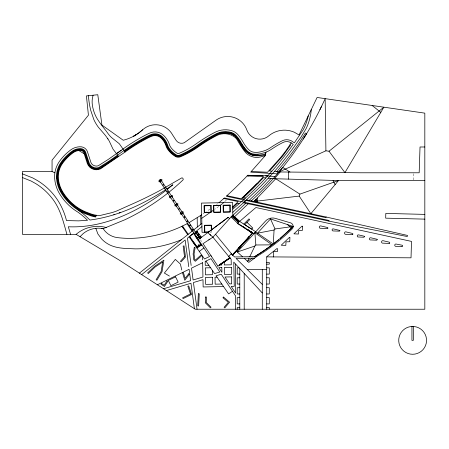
<?xml version="1.0" encoding="UTF-8"?>
<svg xmlns="http://www.w3.org/2000/svg" width="449" height="449" viewBox="0 0 449 449"><rect width="100%" height="100%" fill="white"/><g stroke="black" fill="none" stroke-linecap="round" stroke-linejoin="round"><path stroke-width="0.34" stroke-dasharray="2.25 1.68" d="M413.321 179.903L413.512 173.432M224.663 201.646L226.868 199.659M216.603 204.43L217.563 203.751M218.764 206.467L214.919 209.172M209.891 209.144L206.523 211.49M203.15 213.831L204.115 213.163M210.177 232.139L211.574 232.111L211.546 230.96M200.4 239.721L202.662 243.15"/><path stroke-width="0.67" d="M52.056 171.49L52.056 160.158L88.431 115.191L86.41 95.918L97.781 94.722L101.94 125.086L123.239 140.251A45.158 45.158 0 0 0 142.63 129.8A19.251 19.251 0 0 1 172.539 134.823L176.098 140.329A6.522 6.522 0 0 0 184.169 142.776L215.565 120.506A20.317 20.317 0 0 1 246.855 130.002A13.762 13.762 0 0 0 268.693 135.918A24.471 24.471 0 0 1 294.331 132.236L299.04 134.975L317.101 97.472L424.821 113.148L424.821 309.232L195.236 309.232L118.732 259.786L76.1 234.35L22.45 234.339L22.461 171.484L52.056 171.49L54.873 172.837A26.368 26.368 0 0 0 54.716 179.033A34.668 34.668 0 0 0 59.571 193.788A54.413 54.413 0 0 0 72.48 208.387A50.294 50.294 0 0 0 77.295 211.743L78.558 212.585A75.46 75.46 0 0 1 86.483 219.258L87.538 220.302L78.536 220.869L66.497 220.582C64.185 211.367 60.009 202.628 54.076 195.192A64.14 64.072 -90 0 0 37.564 180.633L32.732 177.944L22.461 173.875M288.55 179.117L288.623 172.046M273.424 256.996L273.564 251.519L277.431 251.62L277.499 248.729L277.162 248.415L266.583 256.867L411.026 257.821L411.509 241.41L255.908 207.528L238.548 222.317L231.813 216.165L212.916 237.179L203.038 243.661L217.922 266.201M255.621 231.925L273.273 243.964L274.075 230.006L275.012 228.973L293.152 226.453L280.176 238.441M255.548 201.826L255.891 199.468M96.052 215.206L95.738 217.013L94.874 216.861A30.919 30.919 0 0 1 89.244 215.223L87.162 214.448A48.447 48.447 0 0 1 79.473 210.89L78.255 210.171A48.447 48.447 0 0 1 73.619 206.938A52.567 52.567 0 0 1 61.148 192.84A32.816 32.816 0 0 1 56.552 178.876A24.56 24.56 0 0 1 60.941 162.448A47.196 47.196 0 0 1 71.223 151.874L71.969 151.291A14.071 14.071 0 0 1 79.596 148.625L81.28 148.675A5.573 5.573 0 0 1 85.882 152.868L89.418 163.689A7.813 7.813 0 0 0 98.763 167.561L109.186 161.011L124.21 150.398A190.791 190.791 0 0 1 146.486 136.664A55.272 55.272 0 0 1 151.027 134.532L151.919 134.212A10.49 10.49 0 0 1 161.27 135.817L162.01 136.423A20.059 20.059 0 0 1 167.398 144.337L167.881 145.723A12.269 12.269 0 0 0 169.604 148.827A24.712 24.712 0 0 0 176.154 154.798L176.44 154.961A3.867 3.867 0 0 0 179.443 155.197L179.757 155.079A94.088 94.088 0 0 0 197.65 145.061A149.899 149.899 0 0 1 214.229 134.801L216.979 133.404A20.676 20.676 0 0 1 231.022 132.382A11.326 11.326 0 0 1 236.572 135.94A43.66 43.66 0 0 1 241.5 143.051A35.993 35.993 0 0 0 247.27 150.802A10.905 10.905 0 0 0 254.022 154.102A20.733 20.733 0 0 0 262.603 153.182A25.767 25.767 0 0 0 271.387 149.315A97.399 97.399 0 0 1 283.072 142.434A8.211 8.211 0 0 1 290.834 142.664L293.253 144.342L289.931 148.916A344.327 344.327 0 0 1 273.031 169.902C260.689 184.051 247.186 197.173 232.717 209.139M198.357 239.553L199.704 238.666L160.529 179.319L159.187 180.212L158.912 181.699L160.366 181.997M161.707 181.11L162.005 179.656L160.557 179.364M169.767 196.241L169.469 197.689L170.917 197.987M172.264 197.1L172.562 195.652L171.114 195.354M175.144 204.39L174.846 205.838L176.3 206.136M177.641 205.244L177.939 203.795L176.491 203.498M180.526 212.545L180.229 213.993L181.682 214.291L183.024 213.404L183.321 211.95L181.873 211.653M246.58 199.895L326.097 216.996L325.957 217.658L226.33 196.23L227.273 195.382A409.696 409.696 0 0 0 244.8 178.365L247.753 175.278L265.202 175.727L275.012 176.569M311.241 109.64A38.44 33.984 -64.3 0 1 310.607 114.714L309.698 118.828A53.218 53.066 -17.2 0 1 306.212 128.459L300.987 137.141L295.594 144.679A346.415 346.415 0 0 1 274.608 171.277L260.802 186.206L243.481 202.74L328.887 221.11L329.027 220.453L224.416 197.953L218.989 202.74M254.46 201.59L254.634 200.776L254.892 201.68M308.222 115.909L307.666 118.312A45.254 40.006 -64.3 0 1 303.21 129.761L294.325 142.849L291.749 141.065A10.058 10.058 0 0 0 283.072 140.419L282.286 140.767A99.28 99.28 0 0 0 270.365 147.777L269.406 148.406A23.92 23.92 0 0 1 263.271 151.105L261.397 151.622A18.858 18.858 0 0 1 254.235 152.273L253.421 152.149A9.059 9.059 0 0 1 249.173 150.073L248.067 148.967A34.236 34.236 0 0 1 243.1 142.142A45.484 45.484 0 0 0 237.964 134.739L237.549 134.273A13.184 13.184 0 0 0 231.516 130.608A22.512 22.512 0 0 0 216.227 131.725L213.359 133.173A151.683 151.683 0 0 0 196.589 143.557A92.354 92.354 0 0 1 180.554 152.727L178.859 153.451A2.026 2.026 0 0 1 177.288 153.322L176.569 152.873A22.888 22.888 0 0 1 171.075 147.715A10.445 10.445 0 0 1 169.604 145.072L169.127 143.691A21.878 21.878 0 0 0 163.958 135.727L162.37 134.335A12.331 12.331 0 0 0 151.375 132.449L150.359 132.82A57.365 57.365 0 0 0 145.628 135.031A192.627 192.627 0 0 0 123.138 148.905L116.516 153.698L113.008 149.107L109.303 141.194A38.367 38.317 15.7 0 0 107.496 138.303L105.885 136.086A53.089 52.527 15.7 0 0 103.674 133.37L98.432 127.308A43.385 43.284 48 0 1 93.903 119.726L90.698 110.246A87.65 87.6 -6 0 1 88.419 95.704M277.336 173.87L250.71 172.13L265.236 155.674L266.061 152.121M93.1 95.216L92.522 97.585A22.927 22.91 31.2 0 0 92.342 104.87A36.801 36.773 31.2 0 0 97.366 119.058L99.588 122.375A134.896 127.976 82.2 0 0 101.429 124.929L103.977 128.268A134.694 131.288 32.9 0 0 105.953 130.721L107.979 133.521A28.287 27.574 32.9 0 0 111.526 137.546L119.311 143.753L125.125 152.003M222.581 222.053L222.923 221.941M268.395 178.191L273.177 178.68L338.484 180.554L310.843 213.718L299.208 196.09L299.91 194.12L338.484 180.554L424.821 180.554M249.032 258.203L247.534 261.307L252.338 258.136M249.762 256.688L254.903 246.018L255.846 244.991L254.886 232.734L272.128 244.84L269.305 246.922A207.242 207.242 0 0 1 263.552 250.935L260.622 252.871A207.286 207.286 0 0 1 254.673 256.592C268.67 248.174 281.691 238.105 293.152 226.453L270.5 218.927L257.496 233.194L274.075 230.006M319.924 109.646L321.63 106.144M303.255 139.01L306.269 134.229A0.763 0.758 0 0 0 305.399 133.123L299.382 142.58A137.849 137.815 -52.4 0 1 296.116 147.272L293.169 151.319A348.284 348.205 -52.4 0 1 280.502 167.37L276.786 171.726M251.317 171.473L267.475 172.248L280.659 157.504L285.755 150.954L291.221 142.911M242.668 226.408L243.633 227.031M244.694 227.727L245.143 228.019M248.078 230.359L248.308 230.062M248.757 230.354L248.246 230.101M249.672 230.893L249.448 231.246L249.762 230.949M250.879 232.172L251.07 231.796M250.907 232.189L251.159 231.852M252.473 232.7L252.276 233.076L237.207 223.338L238.548 222.317M276.926 171.737L278.324 172.725M274.423 171.484L278.992 171.95L282.747 167.387L289.981 172.062M274.457 178.713L280.215 171.961M424.821 146.991L420.028 146.991L419.175 172.781L360.699 172.781L278.992 171.95L280.479 170.216M271.028 178.461L262.323 187.693L249.122 200.439M207.842 232.604L228.266 217.294M209.879 234.445L210.845 235.332M208.785 232.167L202.05 232.301L201.466 203.083L232.588 202.465L232.84 215.217L231.897 216.255L245.794 203.24M230.062 258.08L229.882 257.821L220.145 264.427L220.324 264.691L230.062 258.08L212.893 237.156M232.161 216.497L233.098 215.464M232.425 216.738L233.368 215.705M232.694 216.979L233.632 215.952M232.958 217.221L233.901 216.194M233.227 217.468L234.165 216.435M233.491 217.709L234.429 216.676M233.755 217.95L234.698 216.918M234.024 218.192L234.962 217.164M234.288 218.439L235.231 217.406M234.558 218.68L235.495 217.647M234.821 218.921L235.759 217.888M235.091 219.163L236.028 218.135M235.355 219.404L236.292 218.377M235.618 219.651L236.561 218.618M235.888 219.892L236.825 218.859M236.152 220.133L237.094 219.101M236.421 220.375L237.358 219.348M236.685 220.616L237.622 219.589M236.949 220.863L237.891 219.83M237.218 221.104L238.155 220.072M237.482 221.346L238.425 220.313M237.751 221.587L238.688 220.56M238.015 221.834L238.952 220.801M238.284 222.075L239.222 221.043M228.715 256.48L231.364 253.567M232.425 254.864L252.518 232.818M232.459 254.976L248.926 236.909M231.005 216.912L237.392 223.041L253.96 233.749L265.511 221.076A9.53 9.53 0 0 1 275.237 218.349L290.649 222.872A3.805 3.805 0 0 1 293.141 225.993L293.158 226.689A3.805 3.805 0 0 1 292.473 228.648A194.72 194.72 0 0 1 263.12 252.49L256.721 256.553L234.625 256.991L232.649 255.133L252.815 233.009M242.628 256.834L237.33 252.001L254.886 232.734M80.057 236.707L83.082 233.682A24.252 24.016 48.2 0 1 88.504 230.286C93.066 228.232 98.258 227.654 103.158 228.659A19.694 19.694 0 0 0 117.155 237.566A93.313 93.313 0 0 0 134.717 238.223A128.812 128.812 0 0 0 180.975 226.751L187.699 223.406M239.216 247.91L241.584 245.328L239.272 247.899M229.512 218.534L228.227 217.305L199.704 238.666M243.807 224.073L248.954 218.882L249.695 219.617L244.705 224.652L251.687 229.147L252.776 228.047L247.012 222.328M234.541 216.772L248.246 203.767M251.266 200.905C282.466 172.264 307.761 137.254 325.16 98.645L325.907 150.813L278.992 171.95M232.689 207.73L237.398 203.302L239.087 203.683M244.559 201.753L245.973 200.45M243.476 202.746L232.778 212.265M142.63 129.8L138.303 133.291L133.583 136.227L136.771 134.335M229.439 257.305L230.023 258.023L217.849 266.162M278.475 239.856L273.273 243.964M329.016 151.218L383.884 107.188L344.927 172.624L329.016 151.218L325.907 150.813M159.187 180.212L209.543 256.502L204.486 258.972L189.136 236.746L194.024 232.986M139.392 273.138L201.87 223.406M141.648 274.597L185.151 239.974L188.737 266.644M193.99 232.936L187.474 238.127L191.151 265.466M201.938 226.61L196.645 230.825L201.337 237.42M166.899 191.897L168.167 190.892M165.95 190.455C138.118 211.496 104.028 228.322 68.321 226.767L70.56 234.344M167.23 189.467L172.871 184.763L166.865 188.917M195.887 232.206L196.999 231.358L195.916 232.245M196.033 232.419L197.111 231.532M196.146 232.599L197.229 231.712M196.235 232.728L197.347 231.886M196.264 232.773L197.369 231.925M200.175 238.307L196.348 232.902L197.459 232.06M197.425 234.339L198.509 233.452M197.515 234.473L198.621 233.626M197.543 234.513L198.649 233.665M197.773 234.861L198.851 233.974M197.886 235.035L198.969 234.148M197.975 235.169L199.081 234.322M198.003 235.209L199.109 234.367M199.199 234.501L198.088 235.343L199.227 234.541M198.205 235.517L199.311 234.675M199.249 236.909L200.361 236.067L199.277 236.954M199.367 237.089L200.478 236.241M199.395 237.128L200.507 236.281M199.508 237.302L200.591 236.415M199.625 237.476L200.709 236.589M200.821 236.763L199.715 237.611L200.849 236.808M199.827 237.785L200.939 236.937M199.856 237.824L200.967 236.982M200.086 238.178L201.169 237.291M203.891 247.943L199.283 251.423M256.721 256.553L248.752 262.412L244.234 258.298M121.208 150.303L108.158 159.485L98.196 165.804A5.966 5.966 0 0 1 91.063 162.847L87.673 152.43A7.42 7.42 0 0 0 81.55 146.845L79.512 146.784A15.917 15.917 0 0 0 70.886 149.798L69.124 151.161A49.126 49.126 0 0 0 59.431 161.399L58.583 162.667A26.424 26.424 0 0 0 54.873 172.837M124.424 151.038L124.581 150.92A190.157 190.157 0 0 1 146.784 137.226A54.548 54.548 0 0 1 151.262 135.127L152.104 134.823A9.839 9.839 0 0 1 161.589 136.9A19.414 19.414 0 0 1 166.804 144.556L167.286 145.947A12.903 12.903 0 0 0 169.093 149.208A25.363 25.363 0 0 0 175.823 155.343L176.148 155.528A4.507 4.507 0 0 0 179.645 155.803L179.998 155.668A94.739 94.739 0 0 0 198.015 145.583A149.281 149.281 0 0 1 214.527 135.362L216.115 134.532A20.025 20.025 0 0 1 230.848 132.999L232.812 133.768M124.794 151.554L124.951 151.436A189.523 189.523 0 0 1 147.081 137.792A53.824 53.824 0 0 1 151.493 135.721A9.199 9.199 0 0 1 161.169 137.383A18.751 18.751 0 0 1 166.472 145.543A13.554 13.554 0 0 0 168.583 149.596A26.02 26.02 0 0 0 175.492 155.887A5.152 5.152 0 0 0 180.24 156.263A95.384 95.384 0 0 0 198.379 146.105A148.664 148.664 0 0 1 214.824 135.929C224.152 129.733 236.505 132.988 240.389 143.686C245.176 154.119 254.622 157.902 265.466 154.692M117.969 155.702L105.728 164.076L98.96 168.173A8.452 8.452 0 0 1 88.851 163.98L85.259 153.019A4.933 4.933 0 0 0 81.185 149.304L80.618 149.253A13.448 13.448 0 0 0 72.345 151.807L71.61 152.379A46.573 46.573 0 0 0 61.468 162.813A23.932 23.932 0 0 0 57.186 178.82A32.176 32.176 0 0 0 61.693 192.509A51.932 51.932 0 0 0 74.012 206.439A47.813 47.813 0 0 0 87.381 213.847L89.48 214.633A30.285 30.285 0 0 0 94.992 216.238L95.845 216.384M118.345 156.218L100.329 168.308A9.087 9.087 0 0 1 88.285 164.272L84.642 153.171A4.294 4.294 0 0 0 80.59 149.893A12.802 12.802 0 0 0 72.716 152.323L72.003 152.885A45.944 45.944 0 0 0 61.99 163.172A23.303 23.303 0 0 0 57.73 176.019L57.82 178.764A31.537 31.537 0 0 0 62.243 192.183A51.293 51.293 0 0 0 74.405 205.934A47.173 47.173 0 0 0 78.923 209.082L80.107 209.784A47.1 47.1 0 0 0 88.874 213.69A29.578 29.578 0 0 0 95.115 215.61L95.957 215.756M220.162 205.479L223.664 202.645M213.892 209.896L210.957 211.95M210.592 212.203L201.769 218.287M190.101 238.15L190.657 237.762M191.325 239.912L191.875 239.53M192.587 241.742L193.143 241.36M193.525 243.105L194.08 242.718L197.526 247.73M201.702 214.83L188.821 222.794M229.776 257.771L220.1 264.276L220.234 264.607M219.466 265.123L220.263 264.584M165.524 189.809C142.63 204.475 117.183 216.53 89.985 220.038L88.835 218.989A77.239 77.239 0 0 0 79.647 211.097L78.884 210.547M195.82 236.937L196.387 236.567M196.539 238.021L197.1 237.65M197.016 238.745L197.577 238.368M198.037 240.294L198.598 239.918M198.06 245.205L198.924 244.632M200.686 244.307L196.898 246.804L189.691 236.365M197.234 247.292L201.012 244.8M196.971 248.095L201.865 244.862M210.811 255.56L211.619 256.789M232.515 291.3L228.597 293.887L216.092 275.776L221.25 274.238L235.602 295.981L235.602 309.232M165.092 189.377L166.607 188.524M157.38 284.767L189.096 269.305L190.629 280.698L163.559 288.758M216.115 134.532C220.599 132.174 225.976 131.613 230.848 132.999A10.692 10.692 0 0 1 236.09 136.356L245.16 149.438M183.59 228.715L182.53 225.999L188.238 234.26M181.278 239.794C166.804 245.799 151.133 248.841 135.469 248.864C126.074 248.415 115.836 248.853 107.519 243.712A28.062 27.35 30.8 0 1 101.53 238.846L97.837 233.862L95.828 228.322M256.57 183.983L257.984 183.456M119.097 212.989L120.175 212.59M237.33 252.001L254.903 246.018M113.72 214.818L114.798 214.459M166.377 290.582L190.971 283.257L194.395 308.688M265.236 155.674L261.425 156.684A15.255 15.255 0 0 1 255.234 157.335L253.685 157.099A15.255 15.255 0 0 1 244.604 151.369A89.34 89.34 0 0 1 237.476 140.369A10.198 10.198 0 0 0 234.67 137.125A16.989 16.989 0 0 0 216.643 135.604A148.125 148.125 0 0 0 198.699 146.565A95.957 95.957 0 0 1 180.447 156.78A5.702 5.702 0 0 1 175.2 156.364A26.592 26.592 0 0 1 168.139 149.927A14.087 14.087 0 0 1 165.945 145.729A18.201 18.201 0 0 0 160.804 137.804A8.654 8.654 0 0 0 151.695 136.243A53.19 53.19 0 0 0 147.339 138.286A188.967 188.967 0 0 0 125.277 151.891L100.582 168.807A9.653 9.653 0 0 1 87.252 163.279L84.176 153.738A3.738 3.738 0 0 0 80.567 150.449L78.794 150.533A12.241 12.241 0 0 0 72.345 153.322A45.394 45.394 0 0 0 62.45 163.492A22.747 22.747 0 0 0 58.376 178.713A30.975 30.975 0 0 0 62.72 191.891A50.731 50.731 0 0 0 74.753 205.496A46.617 46.617 0 0 0 89.07 213.168A29.09 29.09 0 0 0 95.216 215.06L96.125 215.223A29.09 29.09 0 0 0 99.79 215.565L111.582 212.708A76.061 76.061 0 0 0 116.701 210.991L130.227 204.912A405.138 405.138 0 0 0 160.759 190.045L181.75 177.888A1.302 1.302 0 0 1 182.541 178.034L183.192 178.87A1.302 1.302 0 0 1 182.822 180.116A222.227 222.227 0 0 1 152.177 204.424L145.566 208.617A222.227 222.227 0 0 1 124.889 219.763L103.158 228.659A23.808 23.808 0 0 0 101.575 228.389M265.685 153.732C258.776 156.157 249.711 156.078 245.16 149.444M299.208 196.09L253.96 201.483L275.737 178.753L299.91 194.12M208.734 231.953L204.811 232.032L204.677 225.488L211.226 225.353L211.316 229.967M254.628 258.091L236.084 258.456L262.289 284.363M208.824 265.252L205.26 265.325L205.182 261.47L210.963 258.652L219.786 272.015L214.566 273.57L205.951 261.094M219.589 265.039L221.75 264.994L221.722 263.602M210.564 267.767L205.311 267.873L205.446 274.844L212.422 274.704L212.332 270.332M217.052 277.162L215.02 277.207L215.161 284.178L221.8 284.043M223.54 286.557L203.139 286.967L202.993 279.676L193.446 282.516L197.038 309.232M255.846 244.991L272.128 244.84M266.717 262.508L269.288 262.508L269.288 264.169L266.717 264.169M239.048 267.829L237.212 267.829L237.212 274.103L239.783 274.103M266.717 267.829L269.288 267.829L269.288 274.103L266.717 274.103M247.348 269.591L266.717 269.591M239.783 277.763L237.212 277.763L237.212 284.037L239.783 284.037M266.717 277.763L269.288 277.763L269.288 284.037L266.717 284.037M239.783 287.697L237.212 287.697L237.212 293.972L239.783 293.972M266.717 287.697L269.288 287.697L269.288 293.972L266.717 293.972M239.783 297.636L237.212 297.636L237.212 303.911L239.783 303.911M266.717 297.636L269.288 297.636L269.288 303.911L266.717 303.911M239.783 307.571L237.212 307.571L237.212 309.232M266.717 307.571L269.288 307.571L269.288 309.232M424.821 214.386L385.803 213.421L385.685 218.158L424.821 219.129M262.833 175.778L247.753 175.278L248.51 175.991M265.572 175.868L267.626 175.935M247.118 175.941L263.512 176.564L262.508 177.709A330.099 330.099 0 0 1 242.084 198.009L241.287 198.755L226.947 195.674M271.858 171.221L269.512 170.985L282.724 155.966L290.57 145.15L290.032 144.774M265.791 177.927L263.417 177.686L252.983 188.546L243.437 197.655L245.463 198.076M328.887 221.11L407.277 236.539L407.496 235.439L326.097 216.996M223.798 198.509L238.245 201.618L232.672 206.854L232.992 207.444M106.295 227.503C99.375 225.651 91.877 226.105 85.231 228.788A33.765 33.445 48.2 0 0 76.1 234.35M22.461 177.563L31.172 181.065L35.74 183.607A60.643 60.587 -90 0 1 51.354 197.375C60.172 207.865 63.275 221.497 66.923 234.344M232.812 133.768L236.09 136.361A43.031 43.031 0 0 1 240.945 143.371A36.638 36.638 0 0 0 246.821 151.251A13.111 13.111 0 0 0 258.343 155.012M78.592 209.627L79.793 210.34M78.794 150.533L84.176 153.738M169.413 276.062L164.356 273.054L175.318 259.41L180.38 264.029L181.778 270.034M255.75 231.785L239.485 221.284L232.835 215.223M244.054 199.362L242.084 198.009A330.127 330.127 0 0 0 256.166 184.399M240.035 247.068L239.811 246.759M372.137 105.481L380.808 112.351M160.888 136.328L161.589 136.906M287.489 224.573L291.592 228.019M248.847 236.842L249.156 237.123L232.689 255.189L231.184 253.803M248.791 236.904L249.088 237.195M247.713 238.088L248.033 238.352M247.668 238.138L247.966 238.43M245.446 240.574L245.788 240.816M245.423 240.602L245.721 240.894M244.323 241.803L244.666 242.045M243.178 243.061L243.476 243.358M240.978 245.474L241.298 245.743M240.933 245.524L241.231 245.822M239.833 246.731L240.176 246.972M238.733 247.938L239.053 248.207M238.688 247.988L238.986 248.28M236.488 250.402L236.808 250.665M236.466 250.424L236.741 250.744M235.321 251.687L235.618 251.979M234.243 252.866L234.563 253.129M207.82 232.582L212.916 237.179M171.086 151.521L171.625 152.059M170.631 151.964L171.181 152.52M228.648 256.587L231.162 259.303L231.269 264.803L224.298 264.944L224.242 261.913M262.289 292.95L233.766 262.121L234.249 286.344L231.213 286.406L235.602 293.057L235.602 264.102M215.542 234.238L232.649 255.133M116.516 153.698L118.671 156.673M181.918 226.296L187.71 234.681M107.496 138.303L107.973 139.01M209.919 239.126L208.757 239.895M195.551 231.695L196.348 232.902M187.104 223.731L192.049 231.224M193.463 233.357L201.298 245.238M333.057 180.397L335.106 184.606M270.5 218.927L275.012 228.973M256.143 199.204L257.311 202.202L257.277 198.02M57.186 178.82L57.09 176.008M211.53 230.017L211.434 225.14L204.463 225.28L204.604 232.251M202.527 256.132L202.6 259.887M200.669 215.52L200.843 224.225M197.201 217.855L197.324 227.026M413.327 326.49L413.327 340.359L411.941 340.359L411.941 326.49M266.717 256.957L266.717 309.232M262.289 269.591L262.289 309.232M244.211 273.413L244.211 309.232M239.783 268.625L239.783 309.232M258.433 155.64A13.739 13.739 0 0 1 246.372 151.706A37.278 37.278 0 0 1 240.389 143.686A42.397 42.397 0 0 0 235.607 136.777A10.052 10.052 0 0 0 230.679 133.611A19.402 19.402 0 0 0 219.791 133.712M289.908 237.729L289.74 241.753L285.996 241.837L285.822 245.39L281.203 245.21L289.336 237.465L289.908 237.729M302.609 226.347L302.441 230.371L298.697 230.455L298.512 234.03L293.91 233.834L302.037 226.083L302.609 226.347M198.357 293.764L197.723 305.915L198.626 305.965L199.266 293.809L198.357 293.764M205.608 297.019L205.305 302.794L210.39 307.829L211.03 307.183L206.231 302.435L206.512 297.07L205.608 297.019M339.876 230.764L339.461 231.156L333.119 230.938A1.055 1.055 0 0 1 332.103 229.91A1.055 1.055 0 0 1 333.063 228.833L339.646 230.399L339.876 230.764M364.448 236.702L363.886 237.246L357.87 236.971A1.106 1.106 0 0 1 358.583 234.889L364.133 236.208L364.448 236.702M377.239 239.71L376.717 240.209L370.055 239.912A1.128 1.128 0 0 1 370.784 237.785L376.941 239.25L377.239 239.71M327.899 228.053L327.456 228.563L319.98 228.232A1.229 1.229 0 0 1 320.771 225.92L327.489 227.514L327.899 228.053M162.678 262.064L161.157 271.387L156.129 279.755L156.903 280.221L162.027 271.707L163.902 260.184L154.669 266.206L147.626 272.891L148.249 273.548L155.231 266.919L162.678 262.064M194.237 247.59L193.143 253.898L193.816 259.909L195.337 261.296L201.64 255.784L201.045 255.105L195.349 260.078L194.675 259.466L194.058 253.926L195.13 247.741L194.237 247.59M161.483 283.465L160.995 284.223L164.474 286.473L167.825 281.293L167.067 280.799L164.205 285.222L161.483 283.465M248.275 229.989L248.101 230.253L252.389 233.02L252.557 232.762L248.275 229.989M188.659 273.8L185.145 278.335L183.456 272.711L182.586 272.97L184.786 280.283L189.377 274.356L188.659 273.8M223.529 297.064L222.945 297.754L228.328 302.295L224.113 307.296L224.803 307.879L229.602 302.188L223.529 297.064M184.545 256.733L180.436 261.239L181.104 261.851L185.499 257.03L184.051 245.9L183.153 246.018L184.545 256.733M198.739 233.8L197.627 234.647L198.767 233.845M201.051 237.111L199.945 237.959L201.079 237.156M160.613 180.419L160.175 180.706L160.461 181.143L160.899 180.852L160.613 180.419M163.324 184.533L162.892 184.82L163.178 185.257L163.616 184.971L163.324 184.533M171.041 196.219L170.603 196.51L170.895 196.948L171.333 196.656L171.041 196.219M173.757 200.338L173.32 200.624L173.611 201.062L174.044 200.77L173.757 200.338M176.474 204.452L176.036 204.738L176.328 205.176L176.76 204.884L176.474 204.452M179.19 208.566L178.753 208.852L179.039 209.29L179.477 209.004L179.19 208.566M181.907 212.68L181.469 212.966L181.755 213.404L182.193 213.118L181.907 212.68M184.623 216.794L184.185 217.08L184.472 217.518L184.909 217.232L184.623 216.794M187.34 220.908L186.902 221.2L187.188 221.632L187.626 221.346L187.34 220.908M190.056 225.022L189.618 225.314L189.905 225.746L190.342 225.46L190.056 225.022M192.773 229.142L192.335 229.428L192.621 229.866L193.059 229.574L192.773 229.142M195.483 233.256L195.051 233.542L195.337 233.98L195.775 233.688L195.483 233.256M198.2 237.369L197.768 237.656L198.054 238.093L198.492 237.807L198.2 237.369M175.565 276.853L168.308 280.423L170.895 285.682L178.152 282.107L175.565 276.853M202.656 262.699L191.51 268.132L193.104 279.963L202.942 277.033L202.656 262.699M190.466 294.005L182.664 297.794L183.057 298.613L191.577 294.471L188.703 285.884L187.845 286.17L190.466 294.005M412.631 326.44L410.818 326.563A13.919 13.919 0 0 0 400.895 347.835A13.919 13.919 0 0 0 424.372 347.835A13.919 13.919 0 0 0 414.449 326.563L412.631 326.44M211.041 205.446L204.071 205.586L204.211 212.557L211.182 212.416L211.041 205.446M220.56 205.255L213.589 205.395L213.73 212.366L220.7 212.225L220.56 205.255M230.084 205.07L223.114 205.204L223.254 212.175L230.225 212.04L230.084 205.07M210.834 205.664L204.284 205.794L204.418 212.338L210.963 212.209L210.834 205.664M220.352 205.474L213.808 205.603L213.937 212.153L220.487 212.018L220.352 205.474M229.877 205.283L223.333 205.412L223.462 211.962L230.006 211.833L229.877 205.283M221.8 267.542L218.803 267.604L221.896 272.29L221.8 267.542M231.319 267.357L224.348 267.492L224.489 274.462L231.459 274.328L231.319 267.357M212.472 277.257L205.502 277.392L205.636 284.363L212.607 284.228L212.472 277.257M231.51 276.876L225.011 277.005L229.551 283.886L231.65 283.847L231.51 276.876M402.035 246.422L395.872 246.361A1.167 1.167 0 0 1 394.75 245.154A1.167 1.167 0 0 1 395.962 244.026L402.265 245.255A0.606 0.606 0 0 1 402.035 246.422M352.263 234.558L345.741 234.327A1.257 1.257 0 0 1 344.529 233.121A1.257 1.257 0 0 1 345.651 231.824L352.459 233.435A0.572 0.572 0 0 1 352.886 234.086A0.572 0.572 0 0 1 352.263 234.558M389.193 243.431L382.29 243.117A1.274 1.274 0 0 1 383.115 240.715L389.238 242.168A0.645 0.645 0 0 1 389.193 243.431"/></g></svg>
